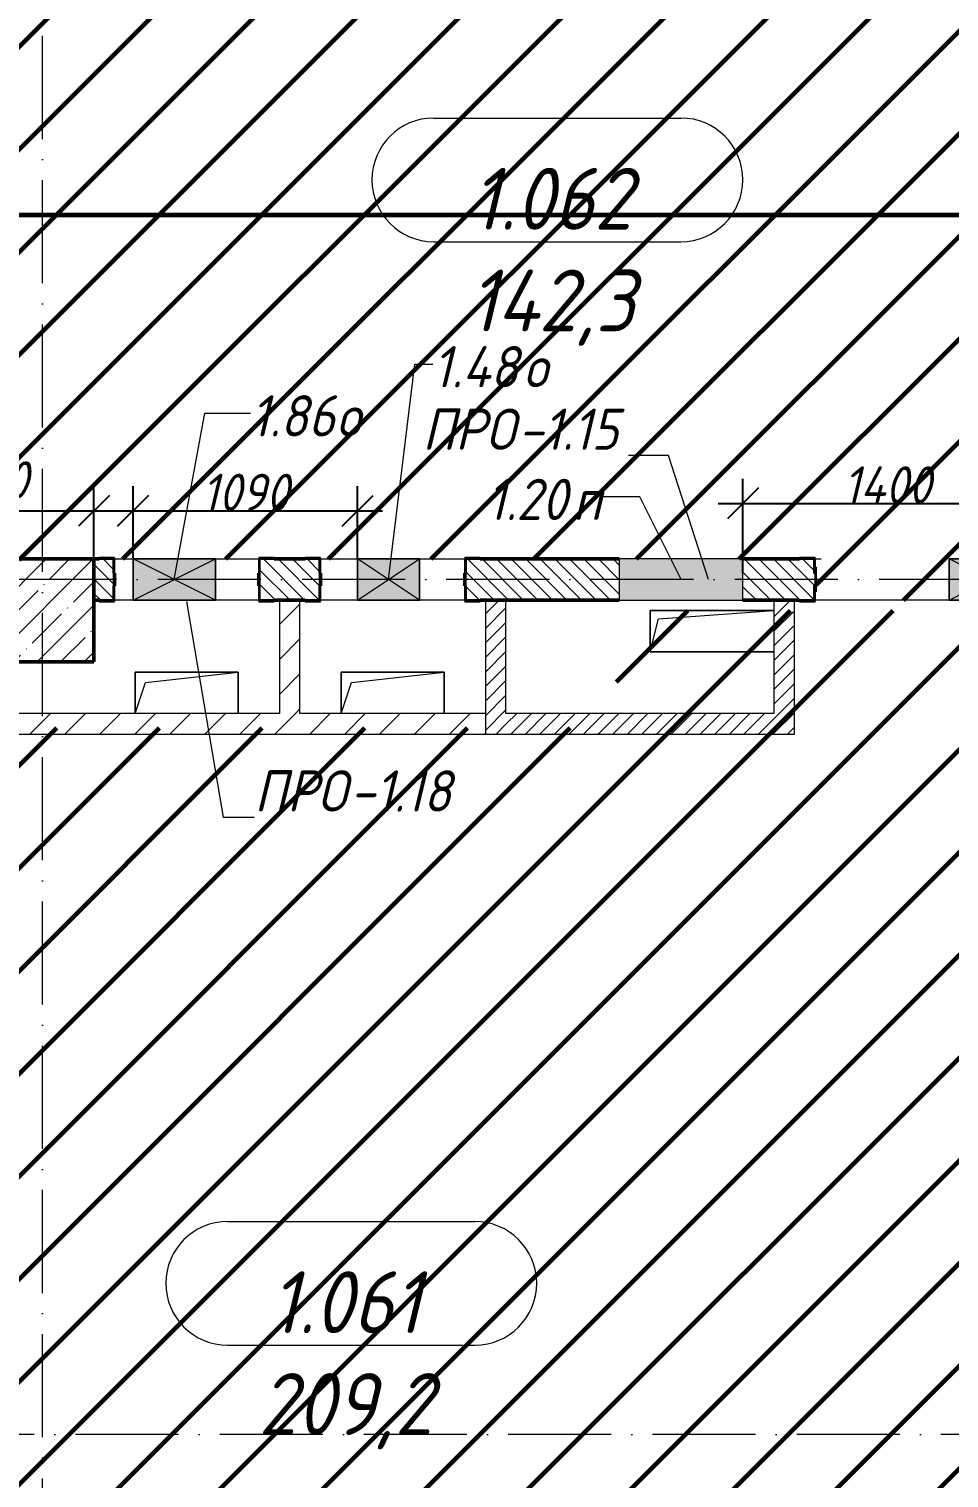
# Model space of a CAD drawing. Header units: millimetres. Extents: x -606178 to 312196, y -19338 to 632709.
# Drawn here: x -396846 to -392381, y 453415 to 460447 of the extents above; entities that cross this region are included whole.
import ezdxf

# ---------------------------------------------------------------- set-up
doc = ezdxf.new("R2010")
doc.units = ezdxf.units.MM
doc.linetypes.add('50_200_ШТРИХ_1Т_ш5_п1_п1_', pattern=[700, 500, -100, 0, -100])
for name, color, linetype, lineweight in [('6.4.1) Окр пт с инж. ПТ2.16', 3, 'Continuous', 60), ('6.4.4) Окр пт с инж. ПТ1.2', 202, 'Continuous', 60), ('A-____-____-DIMS', 7, 'Continuous', 9), ('A-DETL-GENF-OTLN', 7, 'Continuous', 9), ('A-FLOR-____-OTLN', 7, 'Continuous', 9), ('A-GENM-____-IDEN', 7, 'Continuous', 9), ('A-GENM-____-MCUT', 7, 'Continuous', 25), ('A-GENM-____-OTLN', 7, 'Continuous', 9), ('A-GENM-____-OTLN-1', 7, 'Continuous', 25), ('A-GLAZ-____-IDEN', 7, 'Continuous', 9), ('A-GLAZ-____-OTLN', 7, 'Continuous', 9), ('A-WALL-____-MCUT-2', 7, 'Continuous', 50), ('A-WALL-____-PATT-1', 7, 'Continuous', 9), ('A-WALL-FNSH-MCUT-1', 7, 'Continuous', 9), ('I-WALL-____-OTLN', 7, 'Continuous', 9), ('S-COLS-____-MCUT', 7, 'Continuous', 50), ('S-COLS-____-OTLN', 7, 'Continuous', 9), ('S-GRID-____-OTLN-1', 7, '50_200_ШТРИХ_1Т_ш5_п1_п1_', 9)]:
    doc.layers.add(name, color=color, linetype=linetype, lineweight=lineweight)
doc.layers.add('A-AREA-IDEN-1', color=7, linetype='Continuous', lineweight=9, true_color=0x000000)
doc.styles.add('ISOCPEUR_I', font='isocpeui.ttf', dxfattribs={"width": 0.9, "height": 2.5})
doc.styles.add('ISOCPEUR_I_10', font='isocpeui.ttf', dxfattribs={"width": 0.9, "height": 180})
doc.styles.add('ISOCPEUR_I_9', font='isocpeui.ttf', dxfattribs={"width": 0.9, "height": 250})
doc.dimstyles.new('ISO-1_8_0_9К_СРЕДНИЙ_Кладочные_3', dxfattribs={"dimscale": 304.8, "dimtxt": 179.276612, "dimasz": 0.492126, "dimexe": 0.393701, "dimexo": 0, "dimgap": 0, "dimtad": 1, "dimdec": 3, "dimrnd": 0.001, "dimdsep": 46, "dimtxsty": 'ISOCPEUR_I_10', "dimblk1": 'OBLIQUE', "dimblk2": 'OBLIQUE', "dimsah": 1, "dimcen": 0.09, "dimdle": 0.393701, "dimazin": 0, "dimtfac": 1, "dimtdec": 4, "dimtix": 1, "dimtmove": 0, "dimatfit": 3, "dimfxl": 1, "dimtvp": 1, "dimtolj": 1, "dimtzin": 0, "dimarcsym": 2})
doc.dimstyles.new('ISO-1_8_0_9К_СРЕДНИЙ_Кладочные_4', dxfattribs={"dimscale": 304.8, "dimtxt": 179.276612, "dimasz": 0.492126, "dimexe": 0.393701, "dimexo": 0, "dimgap": 0, "dimtad": 1, "dimdec": 3, "dimrnd": 0.001, "dimdsep": 46, "dimtxsty": 'ISOCPEUR_I_10', "dimblk1": 'OBLIQUE', "dimblk2": 'OBLIQUE', "dimsah": 1, "dimcen": 0.09, "dimdle": 0.393701, "dimazin": 0, "dimtfac": 1, "dimtdec": 4, "dimtix": 1, "dimtmove": 1, "dimatfit": 3, "dimfxl": 1, "dimtvp": 1, "dimtolj": 1, "dimtzin": 0, "dimarcsym": 2})
pattern_1 = [(45, (-425830.77, 451794.26), (-84.8528, 84.8528), [])]
pattern_2 = [(45, (-425830.77, 451794.26), (-35.35534, 35.35534), [])]

# ---------------------------------------------------------------- blocks, each defined once
blk = doc.blocks.new('BSC_Колонна _Прямоугольная - 500х500-V77-АР1_План отверстий 1 этажа в осях 1-64_А-ГГ')
at = {"layer": 'S-COLS-____-OTLN'}
h = blk.add_hatch(dxfattribs=at)
h.set_pattern_fill('FP_109', color=256, style=0, pattern_type=2)
h.set_pattern_definition([(45, (-29050, -5831.04), (-114.04925, 114.04925), []), (45, (-28935.95, -5831.04), (-114.04925, 114.04925), [201.613, -40.323, 3.353, -36.97])])
h.paths.add_polyline_path([(-250, -250), (250, -250), (250, 250), (-250, 250)], flags=0)
at = {"layer": 'S-COLS-____-MCUT'}
for p, q in [((250, 250), (-250, 250)), ((-250, 250), (-250, -250)), ((250, -250), (250, 250)), ((-250, -250), (250, -250))]:
    blk.add_line(p, q, dxfattribs=at)
blk = doc.blocks.new('Фахверк_СКБ_Уголок - 200_4010-27904266-АР1_План отверстий 1 этажа в осях 1-64_А-ГГ')
at = {"layer": 'A-GENM-____-MCUT'}
for p, q in [((125, 156), (50, 156)), ((50, 156), (50, 150)), ((50, 150), (119, 150)), ((119, 150), (119, 81)), ((125, 81), (125, 156)), ((119, 81), (125, 81)), ((125, 19), (119, 19)), ((119, 19), (119, -50)), ((125, -56), (125, 19)), ((119, -50), (50, -50)), ((50, -50), (50, -56)), ((50, -56), (125, -56))]:
    blk.add_line(p, q, dxfattribs=at)
blk = doc.blocks.new('Фахверк_СКБ_Уголок - 200_4010_1-27904659-АР1_План отверстий 1 этажа в осях 1-64_А-ГГ')
at = {"layer": 'A-GENM-____-MCUT'}
for p, q in [((125, 156), (50, 156)), ((50, 156), (50, 150)), ((50, 150), (119, 150)), ((119, 150), (119, 81)), ((125, 81), (125, 156)), ((119, 81), (125, 81)), ((125, 19), (119, 19)), ((119, 19), (119, -50)), ((125, -56), (125, 19)), ((119, -50), (50, -50)), ((50, -50), (50, -56)), ((50, -56), (125, -56))]:
    blk.add_line(p, q, dxfattribs=at)
blk = doc.blocks.new('154_Стойка_СКБ_Уголок - СМ-2530_200-28213945-АР1_План отверстий 1 этажа в осях 1-64_А-ГГ')
at = {"layer": 'A-GENM-____-MCUT'}
for p, q in [((125, 156), (125, 81)), ((200, 156), (125, 156)), ((131, 81), (131, 150)), ((131, 150), (200, 150)), ((200, 150), (200, 156)), ((125, 81), (131, 81)), ((131, 19), (125, 19)), ((125, 19), (125, -56)), ((131, -50), (131, 19)), ((125, -56), (200, -56)), ((200, -50), (131, -50)), ((200, -56), (200, -50))]:
    blk.add_line(p, q, dxfattribs=at)
blk = doc.blocks.new('Стойка_Влож_Полоса боковая - Полоса-28213942-АР1_План отверстий 1 этажа в осях 1-64_А-ГГ')
at = {"layer": 'A-GENM-____-OTLN'}
for p, q in [((-5, 60), (0, 60)), ((-5, -60), (-5, 60)), ((0, 31), (0, -31)), ((0, -60), (-5, -60))]:
    blk.add_line(p, q, dxfattribs=at)
blk = doc.blocks.new('154_Стойка_СКБ_Уголок - СМ-2230_200-28216496-АР1_План отверстий 1 этажа в осях 1-64_А-ГГ')
at = {"layer": 'A-GENM-____-MCUT'}
for p, q in [((125, 156), (125, 81)), ((200, 156), (125, 156)), ((131, 81), (131, 150)), ((131, 150), (200, 150)), ((200, 150), (200, 156)), ((125, 81), (131, 81)), ((131, 19), (125, 19)), ((125, 19), (125, -56)), ((131, -50), (131, 19)), ((125, -56), (200, -56)), ((200, -50), (131, -50)), ((200, -56), (200, -50))]:
    blk.add_line(p, q, dxfattribs=at)
blk = doc.blocks.new('AR_Отверстие Ниша - Лючок-32404230-АР1_План отверстий 1 этажа в осях 1-64_А-ГГ')
at = {"layer": 'A-GLAZ-____-OTLN'}
blk.add_hatch(color=256, dxfattribs=at).paths.add_polyline_path([(300, 100), (-300, 100), (-300, -100), (300, -100)], flags=0)
for p, q in [((300, 100), (-300, 100)), ((-300, 100), (-300, -100)), ((300, -100), (300, 100)), ((-300, -100), (300, -100))]:
    blk.add_line(p, q, dxfattribs=at)
blk = doc.blocks.new('AR_Отверстие прямоугольное _в плите_ - AR_Отверстие прямоугольное _в плите_-V153-АР1_План отверстий 1 этажа в осях 1-64_А-ГГ')
at = {"layer": 'A-GENM-____-OTLN'}
for p, q in [((250, 100), (-250, 100)), ((-250, 100), (-250, -100)), ((-200, 50), (250, 100)), ((250, -100), (250, 100)), ((-250, -100), (-200, 50))]:
    blk.add_line(p, q, dxfattribs=at)
blk = doc.blocks.new('AR_Отверстие прямоугольное _в плите_ - AR_Отверстие прямоугольное _в плите_-30459197-АР1_План отверстий 1 этажа в осях 1-64_А-ГГ')
at = {"layer": 'A-GENM-____-OTLN'}
for p, q in [((300, 100), (-300, 100)), ((-300, 100), (-300, -100)), ((-260, 60), (300, 100)), ((-300, -100), (-260, 60)), ((-300, -100), (300, -100))]:
    blk.add_line(p, q, dxfattribs=at)
blk = doc.blocks.new('AR_Отверстие прямоугольное _в стене_ - AR_Отверстие прямоугольное _в стене__ЭОМ-36395044-АР1_План отверстий 1 этажа в осях 1-64_А-ГГ')
at = {"layer": 'A-GLAZ-____-OTLN'}
blk.add_hatch(color=256, dxfattribs=at).paths.add_polyline_path([(200, 100), (-200, 100), (-200, -100), (200, -100)], flags=0)
at = {"layer": 'A-DETL-GENF-OTLN'}
for p, q in [((-200, -100), (-200, 100)), ((-200, 100), (200, 100)), ((200, 100), (-200, -100)), ((-200, 100), (200, -100)), ((200, 100), (-200, 100)), ((-200, 100), (-200, -100)), ((200, 100), (200, -100)), ((200, -100), (200, 100)), ((200, -100), (-200, -100)), ((-200, -100), (200, -100))]:
    blk.add_line(p, q, dxfattribs=at)
blk = doc.blocks.new('AR_Отверстие прямоугольное _в стене__БезПР - AR_Отверстие прямоугольное _в стене__БезПР-36392850-АР1_План отверстий 1 этажа в осях 1-64_А-ГГ')
at = {"layer": 'A-GLAZ-____-OTLN'}
blk.add_hatch(color=256, dxfattribs=at).paths.add_polyline_path([(150, 100), (-150, 100), (-150, -100), (150, -100), (150, 86.6)], flags=0)
at = {"layer": 'A-DETL-GENF-OTLN'}
for p, q in [((-150, -100), (-150, 100)), ((-150, 100), (150, 100)), ((150, 100), (-150, -100)), ((-150, 100), (150, -100)), ((150, 100), (-150, 100)), ((-150, 100), (-150, -100)), ((150, 100), (150, -100)), ((150, -100), (150, 100)), ((150, -100), (-150, -100)), ((-150, -100), (150, -100))]:
    blk.add_line(p, q, dxfattribs=at)
blk = doc.blocks.new('AR_Отверстие прямоугольное _в стене__БезПР - AR_Отверстие прямоугольное _в стене__БезПР-36428632-АР1_План отверстий 1 этажа в осях 1-64_А-ГГ')
at = {"layer": 'A-GLAZ-____-OTLN'}
blk.add_hatch(color=256, dxfattribs=at).paths.add_polyline_path([(-200, 100), (-200, -100), (200, -100), (200, 100)], flags=0)
at = {"layer": 'A-DETL-GENF-OTLN'}
for p, q in [((-200, -100), (-200, 100)), ((-200, 100), (200, 100)), ((200, 100), (-200, -100)), ((-200, 100), (200, -100)), ((200, 100), (-200, 100)), ((-200, 100), (-200, -100)), ((200, 100), (200, -100)), ((200, -100), (200, 100)), ((200, -100), (-200, -100)), ((-200, -100), (200, -100))]:
    blk.add_line(p, q, dxfattribs=at)
at = {"layer": 'A-GLAZ-____-OTLN'}
blk.add_line((200, 100), (-200, 100), dxfattribs=at)
blk = doc.blocks.new('_Oblique')
at = {"color": 0, "linetype": 'ByBlock', "lineweight": -2}
blk.add_line((-0.5, -0.5), (0.5, 0.5), dxfattribs=at)
blk = doc.blocks.new('*D4195')
at = {"layer": 'A-____-____-DIMS', "color": 0, "lineweight": -2, "transparency": 16777216}
for p, q in [((-393380.8, 457809.9), (-393380.8, 458264.7)), ((-391980.8, 457875.3), (-391980.8, 458264.7)), ((-393500.8, 458144.7), (-391860.8, 458144.7))]:
    blk.add_line(p, q, dxfattribs=at)
at = {"layer": 'Defpoints', "color": 0, "transparency": 16777216}
for p in [(-391980.8, 458144.7), (-391980.8, 457875.3), (-393380.8, 457809.9)]:
    blk.add_point(p, dxfattribs=at)
at = {"layer": 'A-____-____-DIMS', "color": 0, "lineweight": -2, "transparency": 16777216, "xscale": 150, "yscale": 150, "zscale": 150, "rotation": 180}
blk.add_blockref('_Oblique', (-393380.8, 458144.7), dxfattribs=at)
at = {"layer": 'A-____-____-DIMS', "color": 0, "lineweight": -2, "transparency": 16777216, "xscale": 150, "yscale": 150, "zscale": 150}
blk.add_blockref('_Oblique', (-391980.8, 458144.7), dxfattribs=at)
at = {"layer": 'A-____-____-DIMS', "color": 0, "transparency": 16777216, "insert": (-392680.8, 458234.7), "char_height": 180, "width": 521.281, "attachment_point": 5, "style": 'ISOCPEUR_I_10'}
blk.add_mtext('\\A1;1400', dxfattribs=at)
blk = doc.blocks.new('*D4287')
at = {"layer": 'A-____-____-DIMS', "color": 0, "lineweight": -2, "transparency": 16777216}
for p, q in [((-396530.8, 457875.3), (-396530.8, 458228.9)), ((-396340.8, 457881.3), (-396340.8, 458228.9)), ((-397116.2, 458108.9), (-396530.8, 458108.9)), ((-396650.8, 458108.9), (-396220.8, 458108.9))]:
    blk.add_line(p, q, dxfattribs=at)
at = {"layer": 'Defpoints', "color": 0, "transparency": 16777216}
for p in [(-396340.8, 458108.9), (-396530.8, 457875.3), (-396340.8, 457881.3)]:
    blk.add_point(p, dxfattribs=at)
at = {"layer": 'A-____-____-DIMS', "color": 0, "lineweight": -2, "transparency": 16777216, "xscale": 150, "yscale": 150, "zscale": 150, "rotation": 180}
blk.add_blockref('_Oblique', (-396530.8, 458108.9), dxfattribs=at)
at = {"layer": 'A-____-____-DIMS', "color": 0, "lineweight": -2, "transparency": 16777216, "xscale": 150, "yscale": 150, "zscale": 150}
blk.add_blockref('_Oblique', (-396340.8, 458108.9), dxfattribs=at)
at = {"layer": 'A-____-____-DIMS', "color": 0, "transparency": 16777216, "insert": (-397160, 458348.9), "char_height": 180, "width": 368.207, "attachment_point": 1, "line_spacing_factor": 1.149209, "style": 'ISOCPEUR_I_10'}
blk.add_mtext('\\A1;190', dxfattribs=at)
blk = doc.blocks.new('*D4288')
at = {"layer": 'A-____-____-DIMS', "color": 0, "lineweight": -2, "transparency": 16777216}
for p, q in [((-396340.8, 457881.3), (-396340.8, 458228.9)), ((-395250.8, 457875.3), (-395250.8, 458228.9)), ((-396460.8, 458108.9), (-395130.8, 458108.9))]:
    blk.add_line(p, q, dxfattribs=at)
at = {"layer": 'Defpoints', "color": 0, "transparency": 16777216}
for p in [(-395250.8, 458108.9), (-396340.8, 457881.3), (-395250.8, 457875.3)]:
    blk.add_point(p, dxfattribs=at)
at = {"layer": 'A-____-____-DIMS', "color": 0, "lineweight": -2, "transparency": 16777216, "xscale": 150, "yscale": 150, "zscale": 150, "rotation": 180}
blk.add_blockref('_Oblique', (-396340.8, 458108.9), dxfattribs=at)
at = {"layer": 'A-____-____-DIMS', "color": 0, "lineweight": -2, "transparency": 16777216, "xscale": 150, "yscale": 150, "zscale": 150}
blk.add_blockref('_Oblique', (-395250.8, 458108.9), dxfattribs=at)
at = {"layer": 'A-____-____-DIMS', "color": 0, "transparency": 16777216, "insert": (-395795.8, 458198.9), "char_height": 180, "width": 504.733, "attachment_point": 5, "style": 'ISOCPEUR_I_10'}
blk.add_mtext('\\A1;1090', dxfattribs=at)
blk = doc.blocks.new('AAR_СКБ_Марка_помещения_1_5 ммп - Номер _ Площадь-27962135-АИ_План этажа_Стены_1')
at = {"layer": 'A-AREA-IDEN-1'}
for p, q in [((-2.987, 3), (3.013, 3)), ((-2.987, 0), (3.013, 0))]:
    blk.add_line(p, q, dxfattribs=at)
for centre, start, end in [((-2.987, 1.5), 90, 270), ((3.013, 1.5), 270, 90)]:
    blk.add_arc(centre, 1.5, start, end, dxfattribs=at)

msp = doc.modelspace()

# ---------------------------------------------------------------- hatches: boundary and pattern name
at = {"layer": '6.4.1) Окр пт с инж. ПТ2.16'}
h = msp.add_hatch(dxfattribs=at)
h.set_pattern_fill('ANSI31', color=256, scale=111)
h.paths.add_polyline_path([(-387530.7712, 460775.3011), (-388030.7712, 460775.3011), (-388030.7712, 461025.3011), (-389830.7712, 461025.3011), (-389830.7712, 461019.3011), (-389905.7712, 461019.3011), (-390330.7712, 461023.3811), (-390330.7712, 460925.3011), (-390530.7712, 460925.3011), (-390530.7712, 460775.3011), (-391030.7712, 460775.3011), (-391030.7712, 460925.3011), (-391230.7712, 460925.3011), (-391230.7712, 461025.3011), (-392830.7712, 461025.3011), (-392830.7712, 461019.3011), (-392905.7712, 461019.3011), (-393430.7712, 461022.3011), (-393430.7712, 460925.3011), (-393630.7712, 460925.3011), (-393630.7712, 461025.3011), (-393955.7712, 461025.3011), (-393955.7712, 461019.3011), (-394030.7712, 461019.3011), (-394030.7712, 461025.3011), (-395830.7712, 461025.3011), (-395830.7712, 461019.3011), (-395905.7712, 461019.3011), (-396330.7712, 461023.3811), (-396330.7712, 460925.3011), (-396530.7712, 460925.3011), (-396530.7712, 460775.3011), (-397030.7712, 460775.3011), (-397030.7712, 461025.3011), (-398830.7712, 461025.3011), (-398830.7712, 461019.3011), (-398905.7712, 461019.3011), (-399330.7712, 461023.3811), (-399330.7712, 460925.3011), (-399530.7712, 460925.3011), (-399530.7712, 460775.3011), (-400030.7712, 460775.3011), (-400030.7712, 461025.3011), (-403180.7712, 461025.3011), (-405280.7712, 461025.3011), (-416230.7712, 461025.3011), (-420230.7712, 461025.3011), (-427780.7712, 461025.3011), (-427780.7712, 460775.3011), (-428030.7712, 460775.3011), (-428030.7712, 460450.3011), (-428024.7712, 460450.3011), (-428024.7712, 460375.3011), (-428030.7712, 460375.3011), (-428030.7712, 458575.3011), (-428024.7712, 458575.3011), (-428024.7712, 458500.3011), (-428027.5712, 458325.3011), (-427930.7712, 458325.3011), (-427930.7712, 458125.3011), (-427780.7712, 458125.3011), (-427780.7712, 457875.3011), (-426180.7712, 457875.3011), (-425730.7712, 457875.3011), (-424630.7712, 457875.3011), (-424030.7712, 457875.3011), (-423330.7712, 457875.3011), (-423130.7712, 457875.3011), (-422330.7712, 457875.3011), (-420730.7712, 457875.3011), (-420530.7712, 457875.3011), (-420030.7712, 457875.3011), (-420005.7712, 457876.8011), (-420005.7712, 457881.3011), (-419930.7712, 457881.3011), (-419930.7712, 457875.3011), (-419570.7712, 457875.3011), (-419270.7712, 457875.3011), (-418780.7712, 457875.3011), (-418780.7712, 457881.3011), (-418705.7712, 457881.3011), (-417255.7712, 457875.3011), (-417255.7712, 457881.3011), (-417180.7712, 457881.3011), (-416700.7712, 457875.3011), (-416500.7712, 457875.3011), (-416030.7712, 457875.3011), (-416030.7712, 457881.3011), (-415955.7712, 457881.3011), (-415430.7712, 457875.3011), (-414930.7712, 457875.3011), (-414905.7712, 457876.8011), (-414905.7712, 457881.3011), (-414830.7712, 457881.3011), (-414830.7712, 457875.3011), (-414695.7712, 457875.3011), (-414345.7712, 457875.3011), (-413830.7712, 457875.3011), (-413830.7712, 457881.3011), (-413755.7712, 457881.3011), (-413155.7712, 457875.3011), (-413155.7712, 457881.3011), (-413080.7712, 457881.3011), (-413080.7712, 457875.3011), (-412730.7712, 457875.3011), (-412430.7712, 457875.3011), (-411930.7712, 457875.3011), (-411930.7712, 457881.3011), (-411855.7712, 457881.3011), (-411430.7712, 457875.3011), (-410930.7712, 457875.3011), (-410530.7712, 457875.3011), (-410355.7712, 457875.3011), (-410355.7712, 457881.3011), (-410280.7712, 457881.3011), (-410280.7712, 457875.3011), (-409130.7712, 457875.3011), (-409130.7712, 457881.3011), (-409030.7712, 457881.3011), (-409030.7712, 457875.3011), (-408530.7712, 457875.3011), (-406030.7712, 457875.3011), (-405530.7712, 457875.3011), (-404530.7712, 457875.3011), (-404430.7712, 457875.3011), (-404430.7712, 457175.3011), (-403730.7712, 457175.3011), (-403730.7712, 457875.3011), (-403480.7712, 457875.3011), (-402980.7712, 457875.3011), (-402205.7712, 457875.3011), (-402205.7712, 457881.3011), (-402130.7712, 457881.3011), (-401280.7712, 457875.3011), (-400880.7712, 457875.3011), (-400430.7712, 457875.3011), (-400430.7712, 457881.3011), (-400355.7712, 457881.3011), (-400030.7712, 457875.3011), (-399530.7712, 457875.3011), (-397030.7712, 457875.3011), (-396530.7712, 457875.3011), (-396505.7712, 457876.8011), (-396505.7712, 457881.3011), (-396430.7712, 457881.3011), (-396430.7712, 457875.3011), (-396340.7712, 457875.3011), (-395940.7712, 457875.3011), (-395730.7712, 457875.3011), (-395730.7712, 457881.3011), (-395655.7712, 457881.3011), (-395505.7712, 457875.3011), (-395505.7712, 457881.3011), (-395430.7712, 457881.3011), (-395430.7712, 457875.3011), (-395250.7712, 457875.3011), (-394950.7712, 457875.3011), (-394730.7712, 457875.3011), (-394730.7712, 457881.3011), (-394655.7712, 457881.3011), (-393980.7712, 457875.3011), (-393380.7712, 457875.3011), (-393105.7712, 457875.3011), (-393105.7712, 457881.3011), (-393030.7712, 457881.3011), (-393000.7712, 457875.3011), (-393030.7712, 457875.3011), (-393030.7712, 457835.3011), (-393025.7712, 457835.3011), (-393025.7712, 457675.3011), (-392380.7712, 457675.3011), (-392380.7712, 457875.3011), (-391980.7712, 457875.3011), (-391980.7712, 457675.3011), (-391230.7712, 457675.3011), (-391230.7712, 457744.3011), (-391230.7712, 457806.3011), (-391230.7712, 457881.3011), (-391155.7712, 457881.3011), (-391030.7712, 457875.3011), (-390530.7712, 457875.3011), (-390130.7712, 457875.3011), (-389830.7712, 457875.3011), (-388030.7712, 457875.3011), (-387530.7712, 457875.3011)])
at = {"layer": '6.4.4) Окр пт с инж. ПТ1.2'}
h = msp.add_hatch(dxfattribs=at)
h.set_pattern_fill('ANSI31', color=256, scale=111)
h.paths.add_polyline_path([(-387530.7712, 457375.6486), (-388030.7712, 457375.6486), (-388030.7712, 457625.6486), (-390410.7712, 457625.6486), (-390410.7712, 457255.6486), (-392150.7712, 457255.6486), (-392150.7712, 457625.6486), (-393995.1561, 457625.6486), (-393995.1561, 457055.6486), (-397030.7712, 457055.6486), (-397030.7712, 457375.6486), (-397030.7712, 457625.6486), (-399530.7712, 457625.6486), (-399530.7712, 457375.6486), (-400030.7712, 457375.6486), (-400030.7712, 457625.6486), (-402625.5449, 457625.6486), (-402625.5449, 456805.6486), (-403465.5449, 456805.6486), (-403465.5449, 457255.6486), (-406010.8208, 457255.6486), (-406010.8208, 456905.6486), (-406750.7712, 456905.6486), (-406750.7712, 457255.6486), (-408530.7712, 457255.6486), (-408530.7712, 457025.6486), (-408565.7712, 457025.6486), (-408565.7712, 456975.6486), (-408565.7712, 455875.6486), (-408565.7712, 455825.6486), (-408530.7712, 455825.6486), (-408380.7712, 455825.6486), (-408380.7712, 450525.6486), (-408200.7712, 450525.6486), (-408200.7712, 450275.6486), (-406180.7712, 450275.6486), (-406180.7712, 450525.6486), (-405180.7712, 450525.6486), (-405180.7712, 450275.6486), (-400353.4949, 450275.6486), (-400353.4949, 450525.6486), (-399180.7712, 450525.6486), (-399180.7712, 450275.6486), (-397180.7712, 450275.6486), (-397180.7712, 450525.6486), (-396175.7712, 450525.6486), (-396175.7712, 450275.6486), (-391501.6045, 450275.6486), (-391501.6045, 450525.6486), (-391300.7712, 450525.6486), (-391300.7712, 450795.6486), (-390110.7712, 450795.6486), (-390110.7712, 450275.6486), (-387530.7712, 450273.6293)])
at = {"layer": 'A-WALL-____-PATT-1'}
h = msp.add_hatch(dxfattribs=at)
h.set_pattern_fill('FP_6', color=256, style=0, pattern_type=2)
h.set_pattern_definition([(135, (-425830.77, 451794.26), (-35.35534, -35.35534), [])])
h.paths.add_polyline_path([(-391155.7712, 457675.3011), (-391030.7712, 457675.3011), (-391030.7712, 457875.3011), (-391224.7712, 457875.3011), (-391224.7712, 457806.3011), (-391230.7712, 457806.3011), (-391230.7712, 457744.3011), (-391224.7712, 457744.3011), (-391224.7712, 457675.3011)], flags=0)
h.paths.add_polyline_path([(-393105.7712, 457675.3011), (-393036.7712, 457675.3011), (-393036.7712, 457744.3011), (-393030.7712, 457744.3011), (-393030.7712, 457806.3011), (-393036.7712, 457806.3011), (-393036.7712, 457875.3011), (-393380.7712, 457875.3011), (-393380.7712, 457675.3011)], flags=0)
h.paths.add_polyline_path([(-394724.7712, 457675.3011), (-393980.7712, 457675.3011), (-393980.7712, 457875.3011), (-394724.7712, 457875.3011), (-394724.7712, 457806.3011), (-394730.7712, 457806.3011), (-394730.7712, 457744.3011), (-394724.7712, 457744.3011), (-394724.7712, 457688.7091)], flags=0)
h.paths.add_polyline_path([(-395436.7712, 457675.3011), (-395436.7712, 457744.3011), (-395430.7712, 457744.3011), (-395430.7712, 457806.3011), (-395436.7712, 457806.3011), (-395436.7712, 457875.3011), (-395724.7712, 457875.3011), (-395724.7712, 457806.3011), (-395730.7712, 457806.3011), (-395730.7712, 457744.3011), (-395724.7712, 457744.3011), (-395724.7712, 457675.3011), (-395505.7712, 457675.3011)], flags=0)
h.paths.add_polyline_path([(-396436.7712, 457675.3011), (-396436.7712, 457744.3011), (-396430.7712, 457744.3011), (-396430.7712, 457806.3011), (-396436.7712, 457806.3011), (-396436.7712, 457875.3011), (-396530.7712, 457875.3011), (-396530.7712, 457675.3011), (-396505.7712, 457675.3011)], flags=0)
h = msp.add_hatch(dxfattribs=at)
h.set_pattern_fill('FP_4', color=256, style=0, pattern_type=2)
h.set_pattern_definition(pattern_1)
h.paths.add_polyline_path([(-395530.7712, 457125.3011), (-395530.7712, 457675.3011), (-395630.7712, 457675.3011), (-395630.7712, 457125.3011)], flags=0)
h = msp.add_hatch(dxfattribs=at)
h.set_pattern_fill('FP_5', color=256, style=0, pattern_type=2)
h.set_pattern_definition(pattern_2)
h.paths.add_polyline_path([(-394530.7712, 457025.3011), (-394530.7712, 457675.3011), (-394630.7712, 457675.3011), (-394630.7712, 457025.3011)], flags=0)
h = msp.add_hatch(dxfattribs=at)
h.set_pattern_fill('FP_5', color=256, style=0, pattern_type=2)
h.set_pattern_definition(pattern_2)
h.paths.add_polyline_path([(-393130.7712, 457025.3011), (-393130.7712, 457675.3011), (-393230.7712, 457675.3011), (-393230.7712, 457025.3011)], flags=0)
h = msp.add_hatch(dxfattribs=at)
h.set_pattern_fill('FP_4', color=256, style=0, pattern_type=2)
h.set_pattern_definition(pattern_1)
h.paths.add_polyline_path([(-395798.8284, 457025.3011), (-394630.7712, 457025.3011), (-394630.7712, 457125.3011), (-397030.7712, 457125.3011), (-397030.7712, 457025.3011)], flags=0)
h = msp.add_hatch(dxfattribs=at)
h.set_pattern_fill('FP_5', color=256, style=0, pattern_type=2)
h.set_pattern_definition(pattern_2)
h.paths.add_polyline_path([(-393230.7712, 457025.3011), (-393230.7712, 457125.3011), (-394530.7712, 457125.3011), (-394530.7712, 457025.3011), (-394031.3641, 457025.3011)], flags=0)

# ---------------------------------------------------------------- linework, layer by layer
at = {"layer": '6.4.1) Окр пт с инж. ПТ2.16', "color": 1}
msp.add_lwpolyline([(-340001.2234, 457875.3011), (-340001.2234, 459544.4619), (-423566.7138, 459544.4619), (-423566.7138, 457875.3011)], dxfattribs=at)
at = {"layer": 'A-FLOR-____-OTLN'}
for p, q in [((-393830.7712, 457625.3011), (-393230.7712, 457625.3011)), ((-393830.7712, 457425.3011), (-393830.7712, 457625.3011)), ((-393230.7712, 457425.3011), (-393830.7712, 457425.3011)), ((-396330.7712, 457325.3011), (-395830.7712, 457325.3011)), ((-396330.7712, 457125.3011), (-396330.7712, 457325.3011)), ((-395830.7712, 457325.3011), (-395830.7712, 457125.3011)), ((-395330.7712, 457325.3011), (-394830.7712, 457325.3011)), ((-395330.7712, 457125.3011), (-395330.7712, 457325.3011)), ((-394830.7712, 457325.3011), (-394830.7712, 457125.3011))]:
    msp.add_line(p, q, dxfattribs=at)
at = {"layer": 'A-GENM-____-IDEN'}
for p, q in [((-393741.9139, 458377.8265), (-393935.6466, 458377.8265)), ((-393548.1812, 457775.3011), (-393741.9139, 458377.8265)), ((-396080.7712, 457669.3011), (-395903.1733, 456622.1243)), ((-395903.1733, 456622.1243), (-395752.5842, 456622.1243))]:
    msp.add_line(p, q, dxfattribs=at)
at = {"layer": 'A-GLAZ-____-IDEN'}
for p, q in [((-395100.7712, 457775.3011), (-394972.9951, 458820.7744)), ((-394972.9951, 458820.7744), (-394885.9396, 458820.7744)), ((-396140.7712, 457775.3011), (-395991.6991, 458582.3195)), ((-395991.6991, 458582.3195), (-395770.1342, 458582.3195)), ((-393881.3036, 458176.8011), (-394064.293, 458176.8011)), ((-393680.7712, 457775.3011), (-393881.3036, 458176.8011))]:
    msp.add_line(p, q, dxfattribs=at)
at = {"layer": 'A-WALL-____-MCUT-2'}
for p, q in [((-396505.7712, 457875.3011), (-396530.7712, 457875.3011)), ((-395505.7712, 457875.3011), (-395655.7712, 457875.3011)), ((-393980.7712, 457875.3011), (-394655.7712, 457875.3011)), ((-393105.7712, 457875.3011), (-393380.7712, 457875.3011)), ((-396430.7712, 457744.3011), (-396430.7712, 457806.3011)), ((-395730.7712, 457806.3011), (-395730.7712, 457744.3011)), ((-395430.7712, 457744.3011), (-395430.7712, 457806.3011)), ((-394730.7712, 457806.3011), (-394730.7712, 457744.3011)), ((-396530.7712, 457675.3011), (-396505.7712, 457675.3011)), ((-395655.7712, 457675.3011), (-395505.7712, 457675.3011)), ((-394655.7712, 457675.3011), (-393980.7712, 457675.3011)), ((-393380.7712, 457675.3011), (-393105.7712, 457675.3011))]:
    msp.add_line(p, q, dxfattribs=at)
at = {"layer": 'A-WALL-FNSH-MCUT-1'}
for p, q in [((-395630.7712, 457675.3011), (-395630.7712, 457125.3011)), ((-395530.7712, 457125.3011), (-395530.7712, 457675.3011)), ((-394630.7712, 457675.3011), (-394630.7712, 457025.3011)), ((-394530.7712, 457125.3011), (-394530.7712, 457675.3011)), ((-393230.7712, 457675.3011), (-393230.7712, 457125.3011)), ((-393130.7712, 457025.3011), (-393130.7712, 457675.3011)), ((-395630.7712, 457125.3011), (-396930.7712, 457125.3011)), ((-394630.7712, 457125.3011), (-395530.7712, 457125.3011)), ((-393230.7712, 457125.3011), (-394530.7712, 457125.3011)), ((-397030.7712, 457025.3011), (-393130.7712, 457025.3011))]:
    msp.add_line(p, q, dxfattribs=at)
at = {"layer": 'I-WALL-____-OTLN'}
for p, q in [((-396430.7712, 457875.3011), (-396340.7712, 457875.3011)), ((-395940.7712, 457875.3011), (-395730.7712, 457875.3011)), ((-395430.7712, 457875.3011), (-395250.7712, 457875.3011)), ((-394950.7712, 457875.3011), (-394730.7712, 457875.3011)), ((-393030.7712, 457875.3011), (-393000.7712, 457875.3011)), ((-396340.7712, 457675.3011), (-396430.7712, 457675.3011)), ((-395730.7712, 457675.3011), (-395940.7712, 457675.3011)), ((-395250.7712, 457675.3011), (-395430.7712, 457675.3011)), ((-394730.7712, 457675.3011), (-394950.7712, 457675.3011)), ((-392380.7712, 457675.3011), (-393030.7712, 457675.3011))]:
    msp.add_line(p, q, dxfattribs=at)
at = {"layer": 'S-GRID-____-OTLN-1'}
for p, q in [((-396780.7712, 447311.6528), (-396780.7712, 461944.7985)), ((-335511.9839, 457775.3011), (-430499.5414, 457775.3011)), ((-321909.7115, 453625.3011), (-430499.5414, 453625.3011))]:
    msp.add_line(p, q, dxfattribs=at)

# ---------------------------------------------------------------- block references
at = {"layer": 'A-AREA-IDEN-1', "xscale": 199.9999999999999, "yscale": 199.9999999999999, "zscale": 199.9999999999999}
for p in [(-394284.1551, 459415.1814), (-395284.1551, 454059.6278)]:
    msp.add_blockref('AAR_СКБ_Марка_помещения_1_5 ммп - Номер _ Площадь-27962135-АИ_План этажа_Стены_1', p, dxfattribs=at)
at = {"layer": 'A-GENM-____-OTLN', "rotation": 180}
msp.add_blockref('Стойка_Влож_Полоса боковая - Полоса-28213942-АР1_План отверстий 1 этажа в осях 1-64_А-ГГ', (-393030.7712, 457775.3011), dxfattribs=at)
at = {"layer": 'A-GENM-____-OTLN'}
for name, p in [('AR_Отверстие прямоугольное _в плите_ - AR_Отверстие прямоугольное _в плите_-30459197-АР1_План отверстий 1 этажа в осях 1-64_А-ГГ', (-393530.7712, 457525.3011)), ('AR_Отверстие прямоугольное _в плите_ - AR_Отверстие прямоугольное _в плите_-V153-АР1_План отверстий 1 этажа в осях 1-64_А-ГГ', (-396080.7712, 457225.3011)), ('AR_Отверстие прямоугольное _в плите_ - AR_Отверстие прямоугольное _в плите_-V153-АР1_План отверстий 1 этажа в осях 1-64_А-ГГ', (-395080.7712, 457225.3011))]:
    msp.add_blockref(name, p, dxfattribs=at)
at = {"layer": 'A-GENM-____-OTLN-1'}
for name, p in [('Фахверк_СКБ_Уголок - 200_4010_1-27904659-АР1_План отверстий 1 этажа в осях 1-64_А-ГГ', (-396555.7712, 457725.3011)), ('Фахверк_СКБ_Уголок - 200_4010-27904266-АР1_План отверстий 1 этажа в осях 1-64_А-ГГ', (-395555.7712, 457725.3011)), ('154_Стойка_СКБ_Уголок - СМ-2230_200-28216496-АР1_План отверстий 1 этажа в осях 1-64_А-ГГ', (-394855.7712, 457725.3011))]:
    msp.add_blockref(name, p, dxfattribs=at)
at = {"layer": 'A-GENM-____-OTLN-1', "rotation": 180}
for name, p in [('Фахверк_СКБ_Уголок - 200_4010_1-27904659-АР1_План отверстий 1 этажа в осях 1-64_А-ГГ', (-395605.7712, 457825.3011)), ('154_Стойка_СКБ_Уголок - СМ-2530_200-28213945-АР1_План отверстий 1 этажа в осях 1-64_А-ГГ', (-392905.7712, 457825.3011))]:
    msp.add_blockref(name, p, dxfattribs=at)
at = {"layer": 'A-GLAZ-____-OTLN', "rotation": 180}
for name, p in [('AR_Отверстие прямоугольное _в стене_ - AR_Отверстие прямоугольное _в стене__ЭОМ-36395044-АР1_План отверстий 1 этажа в осях 1-64_А-ГГ', (-396140.7712, 457775.3011)), ('AR_Отверстие прямоугольное _в стене__БезПР - AR_Отверстие прямоугольное _в стене__БезПР-36392850-АР1_План отверстий 1 этажа в осях 1-64_А-ГГ', (-395100.7712, 457775.3011)), ('AR_Отверстие Ниша - Лючок-32404230-АР1_План отверстий 1 этажа в осях 1-64_А-ГГ', (-393680.7712, 457775.3011)), ('AR_Отверстие прямоугольное _в стене__БезПР - AR_Отверстие прямоугольное _в стене__БезПР-36428632-АР1_План отверстий 1 этажа в осях 1-64_А-ГГ', (-392180.7712, 457775.3011))]:
    msp.add_blockref(name, p, dxfattribs=at)
at = {"layer": 'S-COLS-____-OTLN'}
msp.add_blockref('BSC_Колонна _Прямоугольная - 500х500-V77-АР1_План отверстий 1 этажа в осях 1-64_А-ГГ', (-396780.7712, 457625.3011), dxfattribs=at)

# ---------------------------------------------------------------- texts
at = {"layer": 'A-AREA-IDEN-1', "char_height": 300, "attachment_point": 8, "line_spacing_factor": 1.139951, "style": 'ISOCPEUR_I'}
for s, insert, width in [('\\pxqc,t8.46667,16.93333,25.4,33.86667,42.33333,50.8,59.26667,67.73333,76.2,84.66667,93.13333,101.6,110.06667,118.53333,127,135.46667,143.93333,152.4,160.86667,169.33333,177.8,186.26667,194.73333,203.2,211.66667,220.13333,228.6,237.06667,245.53333,254,262.46667,270.93333;{1.062}', (-394309.5842, 459473.5112), 900), ('\\pxqc,t8.46667,16.93333,25.4,33.86667,42.33333,50.8,59.26667,67.73333,76.2,84.66667,93.13333,101.6,110.06667,118.53333,127,135.46667,143.93333,152.4,160.86667,169.33333,177.8,186.26667,194.73333,203.2,211.66667,220.13333,228.6,237.06667,245.53333,254,262.46667,270.93333;{142,3}', (-394308.5842, 458909.5633), 952), ('\\pxqc,t8.46667,16.93333,25.4,33.86667,42.33333,50.8,59.26667,67.73333,76.2,84.66667,93.13333,101.6,110.06667,118.53333,127,135.46667,143.93333,152.4,160.86667,169.33333,177.8,186.26667,194.73333,203.2,211.66667,220.13333,228.6,237.06667,245.53333,254,262.46667,270.93333;{1.061}', (-395309.5842, 454117.9577), 846), ('\\pxqc,t8.46667,16.93333,25.4,33.86667,42.33333,50.8,59.26667,67.73333,76.2,84.66667,93.13333,101.6,110.06667,118.53333,127,135.46667,143.93333,152.4,160.86667,169.33333,177.8,186.26667,194.73333,203.2,211.66667,220.13333,228.6,237.06667,245.53333,254,262.46667,270.93333;{209,2}', (-395309.5842, 453554.0097), 966)]:
    msp.add_mtext(s, dxfattribs=dict(at, insert=insert, width=width))
at = {"layer": 'A-GENM-____-IDEN', "char_height": 200, "attachment_point": 1, "style": 'ISOCPEUR_I_9'}
for s, insert, width in [('ПРО', (-394936.3157, 458604.9426), 562.784625), ('-1.15', (-394471.9719, 458604.9426), 620.506125), ('ПРО', (-395752.5842, 456849.2405), 562.784625), ('-1.18', (-395288.2404, 456849.2405), 620.506125)]:
    msp.add_mtext(s, dxfattribs=dict(at, insert=insert, width=width))
at = {"layer": 'A-GLAZ-____-IDEN', "char_height": 200, "attachment_point": 1, "style": 'ISOCPEUR_I_9'}
for s, insert, width in [('1.48', (-394885.9396, 458908.389), 533.923875), ('\\fISOCPEUR|b0|i1|c204|p34|;\\W.9;о', (-394445.4083, 458908.389), 158.734125), ('1.86', (-395770.1342, 458669.9341), 505.063125), ('\\fISOCPEUR|b0|i1|c204|p34|;\\W.9;о', (-395353.4154, 458669.9341), 158.734125), ('1.20', (-394623.7446, 458264.4157), 505.063125), ('\\fISOCPEUR|b0|i1|c204|p34|;\\W.9;п', (-394207.0259, 458264.4157), 158.734125)]:
    msp.add_mtext(s, dxfattribs=dict(at, insert=insert, width=width))

# ---------------------------------------------------------------- dimensions: what is measured, and where the dimension line sits
at = {"layer": 'A-____-____-DIMS'}
dim = msp.add_linear_dim(base=(-396340.7712, 458108.8894), p1=(-396530.7712, 457875.3011), p2=(-396340.7712, 457881.3011), dimstyle='ISO-1_8_0_9К_СРЕДНИЙ_Кладочные_4', override={"dimpost": '<>', "dimfxl": 190.094713}, dxfattribs=at)
dim.commit()
dim.dimension.update_dxf_attribs({"geometry": '*D4287', "text_midpoint": (-396975.9298, 458224.0515), "dimtype": 160})
for base, p1, p2, override, picture, middle in [((-391980.7712, 458144.7359), (-393380.7712, 457809.8634), (-391980.7712, 457875.3011), {"dimpost": '<>', "dimfxl": 1401.528484}, '*D4195', (-392680.7712, 458234.7359)), ((-395250.7712, 458108.8894), (-396340.7712, 457881.3011), (-395250.7712, 457875.3011), {"dimpost": '<>', "dimfxl": 1090.016514}, '*D4288', (-395795.7712, 458198.8894))]:
    dim = msp.add_linear_dim(base=base, p1=p1, p2=p2, dimstyle='ISO-1_8_0_9К_СРЕДНИЙ_Кладочные_3', override=override, dxfattribs=at)
    dim.commit()
    dim.dimension.update_dxf_attribs({"geometry": picture, "text_midpoint": middle})

doc.saveas('drawing.dxf')
